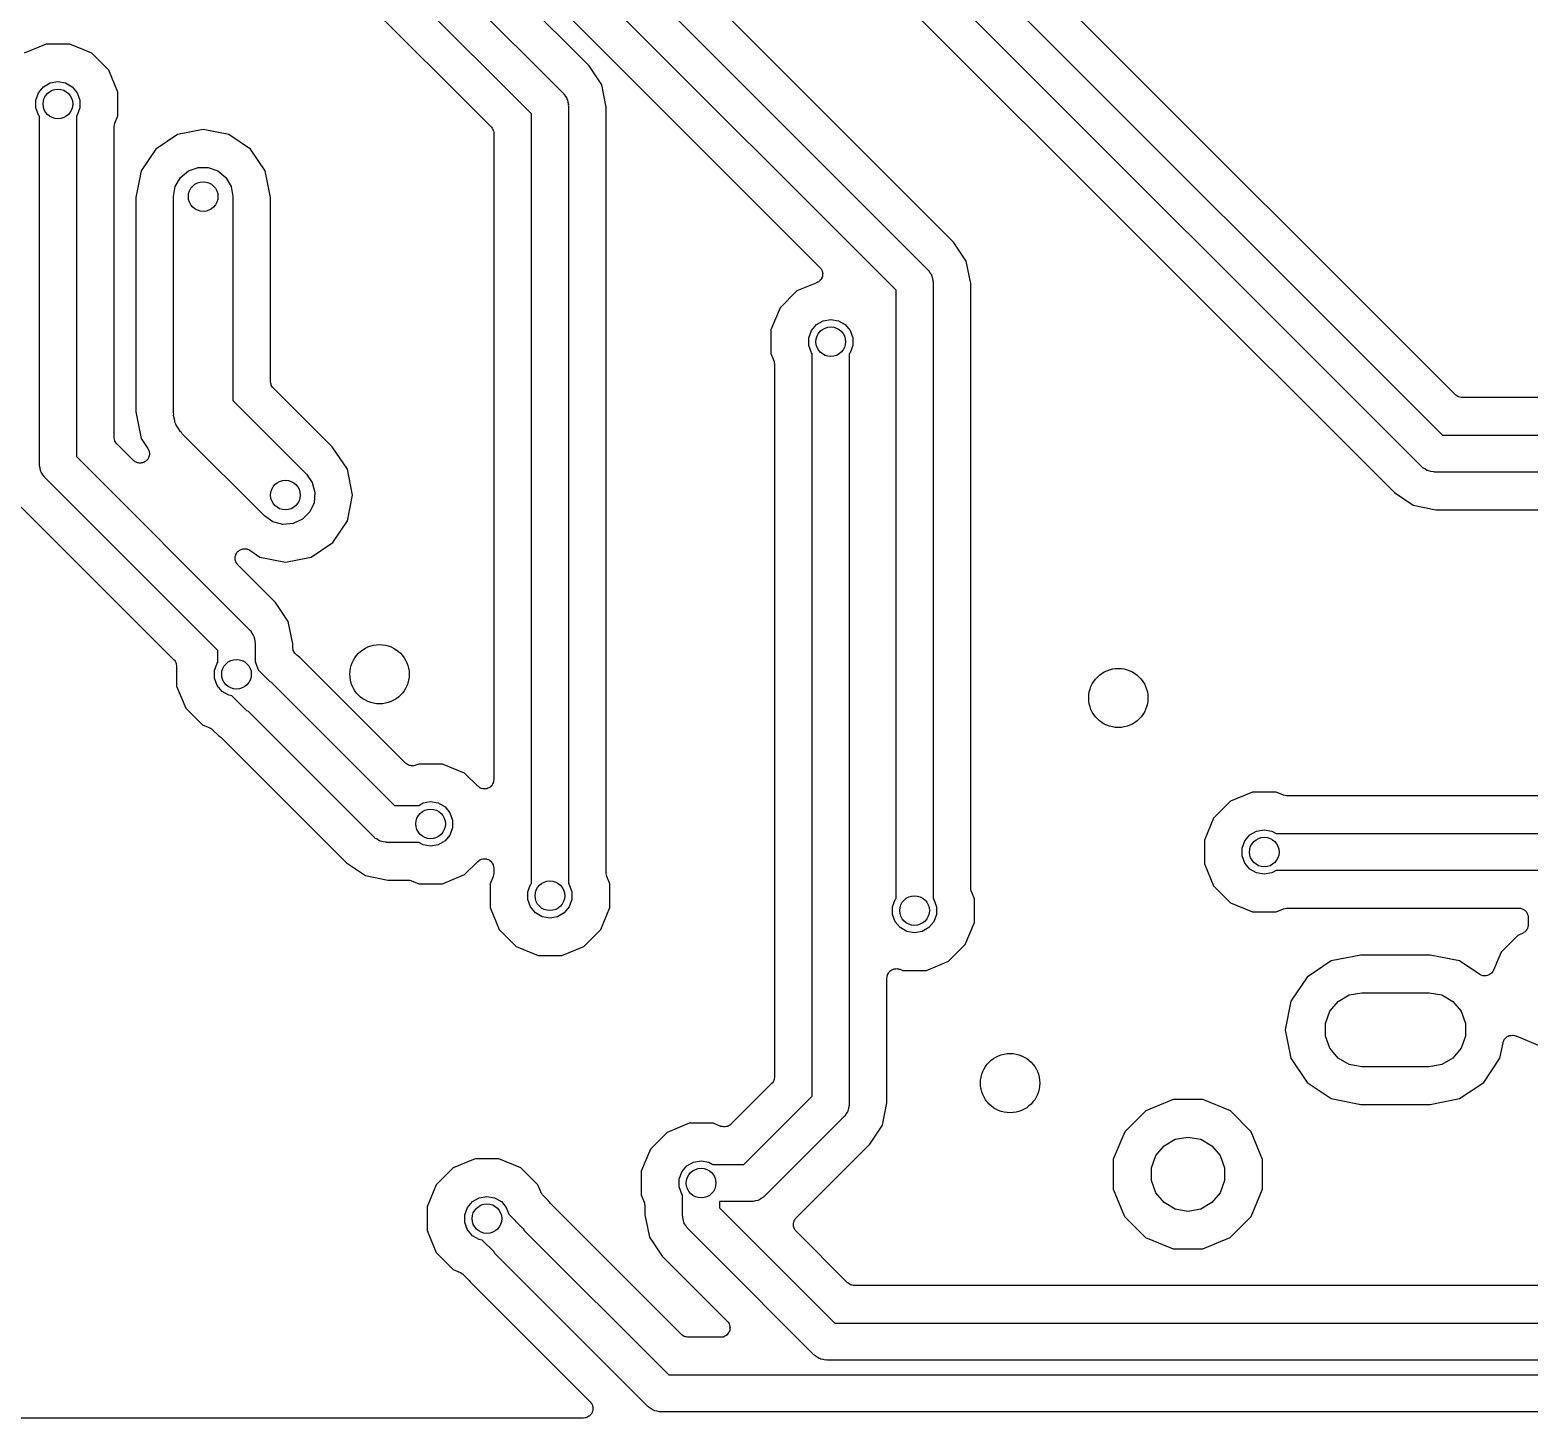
# Model space of a CAD drawing. Extents: x 99 to 248, y -141 to -112.
# Drawn here: x 152.48 to 172.71, y -140.63 to -121.89 of the extents above; entities that cross this region are included whole.
import ezdxf

# ---------------------------------------------------------------- set-up
doc = ezdxf.new("R2010")
doc.units = 0
doc.header["$MEASUREMENT"] = 0
doc.layers.add('BLACK', color=7, linetype='CONTINUOUS')

msp = doc.modelspace()

# ---------------------------------------------------------------- linework, layer by layer
at = {"layer": 'Black'}
for p, q in [((156.47, -119.536), (159.677, -122.743)), ((158.903, -119.43), (164.597, -125.123)), ((163.897, -119.713), (171.544, -127.36)), ((159.25, -123.024), (156.116, -119.89)), ((164.17, -125.404), (158.556, -119.79)), ((171.263, -127.787), (163.616, -120.14)), ((155.956, -120.448), (158.705, -123.197)), ((158.469, -120.421), (163.144, -125.096)), ((160.027, -122.375), (158.258, -120.606)), ((164.947, -124.755), (160.798, -120.606)), ((163.443, -120.685), (170.895, -128.137)), ((171.717, -126.815), (166.602, -121.7)), ((152.7, -122.082), (152.403, -122.205)), ((153.021, -122.082), (152.7, -122.082)), ((153.318, -122.205), (153.021, -122.082)), ((153.545, -122.433), (153.318, -122.205)), ((160.198, -122.631), (160.027, -122.375)), ((152.757, -122.607), (152.86, -122.589)), ((152.86, -122.589), (152.963, -122.607)), ((153.668, -122.73), (153.545, -122.433)), ((152.563, -122.838), (152.599, -122.739)), ((152.599, -122.739), (152.666, -122.659)), ((152.666, -122.659), (152.757, -122.607)), ((152.963, -122.607), (153.054, -122.659)), ((153.054, -122.659), (153.121, -122.739)), ((153.121, -122.739), (153.157, -122.838)), ((153.668, -123.051), (153.668, -122.73)), ((159.677, -122.743), (159.683, -122.752)), ((159.683, -122.752), (159.692, -122.759)), ((159.692, -122.759), (159.708, -122.788)), ((159.708, -122.788), (159.727, -122.814)), ((160.258, -122.933), (160.198, -122.631)), ((152.563, -122.942), (152.563, -122.838)), ((152.599, -123.041), (152.563, -122.942)), ((153.157, -122.942), (153.121, -123.041)), ((153.157, -122.838), (153.157, -122.942)), ((159.727, -122.814), (159.729, -122.825)), ((159.729, -122.825), (159.735, -122.834)), ((159.735, -122.834), (159.741, -122.867)), ((159.741, -122.867), (159.749, -122.898)), ((159.749, -122.898), (159.748, -122.909)), ((159.748, -122.909), (159.75, -122.92)), ((159.75, -122.92), (159.75, -133.417)), ((160.258, -133.273), (160.258, -122.933)), ((152.61, -123.053), (152.599, -123.041)), ((152.61, -127.756), (152.61, -123.053)), ((153.121, -123.041), (153.11, -123.053)), ((153.11, -123.053), (153.11, -127.652)), ((153.618, -123.191), (153.622, -123.172)), ((153.618, -123.194), (153.618, -123.191)), ((153.618, -123.197), (153.618, -123.194)), ((153.618, -127.389), (153.618, -123.197)), ((153.622, -123.172), (153.626, -123.153)), ((153.626, -123.153), (153.627, -123.151)), ((153.627, -123.151), (153.628, -123.148)), ((153.628, -123.148), (153.668, -123.051)), ((158.705, -123.197), (158.708, -123.201)), ((159.25, -133.417), (159.25, -123.024)), ((154.473, -123.303), (154.18, -123.5)), ((154.82, -123.234), (154.473, -123.303)), ((155.167, -123.303), (154.82, -123.234)), ((155.46, -123.5), (155.167, -123.303)), ((158.708, -123.201), (158.712, -123.205)), ((158.712, -123.205), (158.721, -123.219)), ((158.721, -123.219), (158.73, -123.233)), ((158.73, -123.233), (158.732, -123.238)), ((158.732, -123.238), (158.734, -123.243)), ((158.734, -123.243), (158.737, -123.259)), ((158.737, -123.259), (158.742, -123.276)), ((158.742, -123.276), (158.741, -123.281)), ((158.741, -123.281), (158.742, -123.287)), ((158.742, -123.287), (158.742, -132.013)), ((154.18, -123.5), (153.983, -123.793)), ((155.657, -123.793), (155.46, -123.5)), ((153.983, -123.793), (153.912, -124.153)), ((154.514, -123.883), (154.62, -123.794)), ((154.62, -123.794), (154.751, -123.746)), ((154.751, -123.746), (154.889, -123.746)), ((154.889, -123.746), (155.02, -123.794)), ((155.02, -123.794), (155.126, -123.883)), ((155.728, -124.153), (155.657, -123.793)), ((154.42, -124.14), (154.444, -124.003)), ((154.444, -124.003), (154.514, -123.883)), ((155.126, -123.883), (155.196, -124.003)), ((155.196, -124.003), (155.22, -124.14)), ((153.912, -124.153), (153.912, -127.047)), ((154.42, -127.06), (154.42, -124.14)), ((155.22, -124.14), (155.22, -126.894)), ((155.728, -126.631), (155.728, -124.153)), ((165.118, -125.011), (164.947, -124.755)), ((165.178, -125.313), (165.118, -125.011)), ((163.144, -125.096), (163.152, -125.107)), ((163.152, -125.107), (163.161, -125.118)), ((163.161, -125.118), (163.165, -125.125)), ((163.165, -125.125), (163.169, -125.132)), ((163.169, -125.132), (163.173, -125.146)), ((163.177, -125.219), (163.171, -125.231)), ((163.173, -125.146), (163.178, -125.158)), ((163.178, -125.21), (163.177, -125.219)), ((163.178, -125.158), (163.179, -125.167)), ((163.18, -125.202), (163.178, -125.21)), ((163.179, -125.167), (163.181, -125.175)), ((163.181, -125.175), (163.179, -125.189)), ((163.179, -125.189), (163.18, -125.202)), ((164.597, -125.123), (164.603, -125.132)), ((164.603, -125.132), (164.612, -125.139)), ((164.612, -125.139), (164.628, -125.168)), ((164.628, -125.168), (164.647, -125.194)), ((164.647, -125.194), (164.649, -125.205)), ((164.649, -125.205), (164.655, -125.214)), ((164.655, -125.214), (164.661, -125.247)), ((162.833, -125.415), (162.605, -125.642)), ((163.103, -125.303), (162.833, -125.415)), ((163.114, -125.296), (163.103, -125.303)), ((163.127, -125.29), (163.114, -125.296)), ((163.133, -125.284), (163.127, -125.29)), ((163.14, -125.279), (163.133, -125.284)), ((163.148, -125.268), (163.14, -125.279)), ((163.158, -125.259), (163.148, -125.268)), ((163.162, -125.251), (163.158, -125.259)), ((163.167, -125.245), (163.162, -125.251)), ((163.171, -125.231), (163.167, -125.245)), ((164.17, -133.617), (164.17, -125.404)), ((164.661, -125.247), (164.669, -125.278)), ((164.669, -125.278), (164.668, -125.289)), ((164.668, -125.289), (164.67, -125.3)), ((164.67, -125.3), (164.67, -133.617)), ((165.178, -133.473), (165.178, -125.313)), ((162.605, -125.642), (162.482, -125.939)), ((163.096, -125.869), (163.187, -125.817)), ((163.187, -125.817), (163.29, -125.799)), ((163.29, -125.799), (163.393, -125.817)), ((163.393, -125.817), (163.484, -125.869)), ((162.482, -125.939), (162.482, -126.26)), ((162.993, -126.048), (163.029, -125.949)), ((163.029, -125.949), (163.096, -125.869)), ((163.484, -125.869), (163.551, -125.949)), ((163.551, -125.949), (163.587, -126.048)), ((162.993, -126.152), (162.993, -126.048)), ((163.029, -126.251), (162.993, -126.152)), ((163.587, -126.152), (163.551, -126.251)), ((163.587, -126.048), (163.587, -126.152)), ((162.482, -126.26), (162.522, -126.358)), ((162.522, -126.358), (162.523, -126.361)), ((162.523, -126.361), (162.524, -126.363)), ((162.524, -126.363), (162.528, -126.382)), ((162.528, -126.382), (162.532, -126.401)), ((162.532, -126.401), (162.532, -126.404)), ((162.532, -126.404), (162.532, -126.407)), ((162.532, -126.407), (162.532, -136.023)), ((163.04, -126.263), (163.029, -126.251)), ((163.04, -135.11), (163.04, -126.263)), ((163.551, -126.251), (163.54, -126.263)), ((163.54, -126.263), (163.54, -135.11)), ((155.729, -126.637), (155.728, -126.631)), ((155.728, -126.642), (155.729, -126.637)), ((155.733, -126.658), (155.728, -126.642)), ((155.736, -126.675), (155.733, -126.658)), ((155.738, -126.68), (155.736, -126.675)), ((155.74, -126.685), (155.738, -126.68)), ((155.749, -126.699), (155.74, -126.685)), ((155.758, -126.713), (155.749, -126.699)), ((155.762, -126.717), (155.758, -126.713)), ((155.765, -126.721), (155.762, -126.717)), ((156.563, -127.519), (155.765, -126.721)), ((171.721, -126.818), (171.717, -126.815)), ((171.725, -126.822), (171.721, -126.818)), ((171.739, -126.831), (171.725, -126.822)), ((171.753, -126.84), (171.739, -126.831)), ((155.22, -126.894), (156.213, -127.887)), ((171.758, -126.842), (171.753, -126.84)), ((171.763, -126.844), (171.758, -126.842)), ((171.779, -126.847), (171.763, -126.844)), ((171.796, -126.852), (171.779, -126.847)), ((171.801, -126.851), (171.796, -126.852)), ((171.807, -126.852), (171.801, -126.851)), ((196.087, -126.852), (171.807, -126.852)), ((153.912, -127.047), (153.983, -127.407)), ((154.423, -127.077), (154.42, -127.06)), ((154.422, -127.095), (154.423, -127.077)), ((154.435, -127.145), (154.422, -127.095)), ((154.444, -127.197), (154.435, -127.145)), ((154.453, -127.212), (154.444, -127.197)), ((154.457, -127.229), (154.453, -127.212)), ((154.487, -127.272), (154.457, -127.229)), ((153.619, -127.395), (153.618, -127.389)), ((153.618, -127.4), (153.619, -127.395)), ((153.623, -127.416), (153.618, -127.4)), ((153.626, -127.433), (153.623, -127.416)), ((153.628, -127.437), (153.626, -127.433)), ((153.63, -127.443), (153.628, -127.437)), ((153.639, -127.456), (153.63, -127.443)), ((153.983, -127.407), (154.074, -127.542)), ((154.514, -127.317), (154.487, -127.272)), ((154.527, -127.328), (154.514, -127.317)), ((154.537, -127.343), (154.527, -127.328)), ((155.647, -128.453), (154.537, -127.343)), ((171.544, -127.36), (196.1, -127.36)), ((153.648, -127.471), (153.639, -127.456)), ((153.652, -127.474), (153.648, -127.471)), ((153.655, -127.479), (153.652, -127.474)), ((153.878, -127.702), (153.655, -127.479)), ((154.074, -127.542), (154.078, -127.551)), ((154.078, -127.551), (154.083, -127.559)), ((154.083, -127.559), (154.087, -127.571)), ((154.091, -127.645), (154.086, -127.657)), ((154.087, -127.571), (154.092, -127.582)), ((154.092, -127.636), (154.091, -127.645)), ((154.092, -127.582), (154.092, -127.592)), ((154.092, -127.592), (154.095, -127.601)), ((154.094, -127.626), (154.092, -127.636)), ((154.095, -127.601), (154.094, -127.614)), ((154.094, -127.614), (154.094, -127.626)), ((156.767, -127.823), (156.563, -127.519)), ((152.612, -127.767), (152.61, -127.756)), ((152.611, -127.778), (152.612, -127.767)), ((152.619, -127.809), (152.611, -127.778)), ((152.625, -127.841), (152.619, -127.809)), ((152.631, -127.851), (152.625, -127.841)), ((153.11, -127.652), (155.447, -129.989)), ((153.886, -127.708), (153.878, -127.702)), ((153.893, -127.715), (153.886, -127.708)), ((153.904, -127.72), (153.893, -127.715)), ((153.915, -127.727), (153.904, -127.72)), ((153.924, -127.73), (153.915, -127.727)), ((153.933, -127.734), (153.924, -127.73)), ((153.945, -127.736), (153.933, -127.734)), ((153.957, -127.739), (153.945, -127.736)), ((153.967, -127.738), (153.957, -127.739)), ((153.977, -127.739), (153.967, -127.738)), ((153.989, -127.736), (153.977, -127.739)), ((154.001, -127.735), (153.989, -127.736)), ((154.01, -127.731), (154.001, -127.735)), ((154.019, -127.729), (154.01, -127.731)), ((154.03, -127.722), (154.019, -127.729)), ((154.041, -127.716), (154.03, -127.722)), ((154.048, -127.71), (154.041, -127.716)), ((154.056, -127.704), (154.048, -127.71)), ((154.063, -127.694), (154.056, -127.704)), ((154.072, -127.685), (154.063, -127.694)), ((154.076, -127.676), (154.072, -127.685)), ((154.082, -127.669), (154.076, -127.676)), ((154.086, -127.657), (154.082, -127.669)), ((156.836, -128.17), (156.767, -127.823)), ((171.272, -127.793), (171.263, -127.787)), ((171.279, -127.802), (171.272, -127.793)), ((171.308, -127.818), (171.279, -127.802)), ((171.334, -127.837), (171.308, -127.818)), ((171.345, -127.839), (171.334, -127.837)), ((171.354, -127.845), (171.345, -127.839)), ((171.387, -127.851), (171.354, -127.845)), ((152.633, -127.861), (152.631, -127.851)), ((152.652, -127.888), (152.633, -127.861)), ((152.668, -127.916), (152.652, -127.888)), ((152.677, -127.924), (152.668, -127.916)), ((152.683, -127.933), (152.677, -127.924)), ((155.02, -130.269), (152.683, -127.933)), ((156.213, -127.887), (156.293, -128.001)), ((156.293, -128.001), (156.328, -128.135)), ((171.418, -127.859), (171.387, -127.851)), ((171.429, -127.858), (171.418, -127.859)), ((171.44, -127.86), (171.429, -127.858)), ((195.996, -127.86), (171.44, -127.86)), ((156.328, -128.135), (156.316, -128.274)), ((156.767, -128.517), (156.836, -128.17)), ((170.895, -128.137), (171.151, -128.308)), ((152.333, -128.301), (154.425, -130.393)), ((155.761, -128.533), (155.647, -128.453)), ((156.258, -128.399), (156.159, -128.498)), ((156.316, -128.274), (156.258, -128.399)), ((171.151, -128.308), (171.453, -128.368)), ((171.453, -128.368), (195.733, -128.368)), ((155.895, -128.568), (155.761, -128.533)), ((156.034, -128.556), (155.895, -128.568)), ((156.159, -128.498), (156.034, -128.556)), ((156.57, -128.81), (156.767, -128.517)), ((156.277, -129.007), (156.57, -128.81)), ((155.251, -129.013), (155.254, -129.001)), ((155.252, -129.023), (155.251, -129.013)), ((155.251, -129.033), (155.252, -129.023)), ((155.254, -129.045), (155.251, -129.033)), ((155.254, -129.001), (155.255, -128.989)), ((155.256, -129.057), (155.254, -129.045)), ((155.255, -128.989), (155.259, -128.98)), ((155.26, -129.066), (155.256, -129.057)), ((155.259, -128.98), (155.261, -128.971)), ((155.261, -128.971), (155.268, -128.96)), ((155.268, -128.96), (155.274, -128.949)), ((155.274, -128.949), (155.28, -128.942)), ((155.28, -128.942), (155.286, -128.934)), ((155.286, -128.934), (155.296, -128.927)), ((155.296, -128.927), (155.305, -128.918)), ((155.305, -128.918), (155.314, -128.914)), ((155.314, -128.914), (155.321, -128.908)), ((155.321, -128.908), (155.333, -128.904)), ((155.333, -128.904), (155.345, -128.899)), ((155.345, -128.899), (155.354, -128.898)), ((155.354, -128.898), (155.364, -128.896)), ((155.364, -128.896), (155.376, -128.896)), ((155.376, -128.896), (155.389, -128.895)), ((155.389, -128.895), (155.398, -128.898)), ((155.398, -128.898), (155.408, -128.898)), ((155.408, -128.898), (155.419, -128.903)), ((155.419, -128.903), (155.431, -128.907)), ((155.431, -128.907), (155.439, -128.912)), ((155.439, -128.912), (155.448, -128.916)), ((155.448, -128.916), (155.583, -129.007)), ((155.583, -129.007), (155.93, -129.076)), ((155.93, -129.076), (156.277, -129.007)), ((155.263, -129.075), (155.26, -129.066)), ((155.27, -129.086), (155.263, -129.075)), ((155.275, -129.097), (155.27, -129.086)), ((155.282, -129.104), (155.275, -129.097)), ((155.288, -129.112), (155.282, -129.104)), ((155.797, -129.621), (155.288, -129.112)), ((155.968, -129.877), (155.797, -129.621)), ((155.447, -129.989), (155.453, -129.998)), ((155.453, -129.998), (155.462, -130.005)), ((155.462, -130.005), (155.478, -130.033)), ((155.478, -130.033), (155.497, -130.06)), ((155.497, -130.06), (155.499, -130.071)), ((155.499, -130.071), (155.505, -130.08)), ((156.028, -130.178), (155.968, -129.877)), ((155.02, -130.427), (155.02, -130.269)), ((155.505, -130.08), (155.511, -130.112)), ((155.511, -130.112), (155.519, -130.144)), ((155.519, -130.144), (155.518, -130.155)), ((155.518, -130.155), (155.52, -130.166)), ((155.52, -130.166), (155.52, -130.427)), ((156.028, -130.223), (156.028, -130.178)), ((156.029, -130.229), (156.028, -130.223)), ((156.028, -130.234), (156.029, -130.229)), ((156.033, -130.251), (156.028, -130.234)), ((156.036, -130.267), (156.033, -130.251)), ((156.038, -130.272), (156.036, -130.267)), ((156.04, -130.277), (156.038, -130.272)), ((156.049, -130.291), (156.04, -130.277)), ((154.425, -130.393), (154.428, -130.397)), ((154.428, -130.397), (154.432, -130.401)), ((154.432, -130.401), (154.441, -130.415)), ((154.441, -130.415), (154.45, -130.429)), ((154.45, -130.429), (154.452, -130.434)), ((154.452, -130.434), (154.454, -130.439)), ((154.454, -130.439), (154.457, -130.455)), ((154.457, -130.455), (154.462, -130.471)), ((154.462, -130.471), (154.461, -130.477)), ((154.461, -130.477), (154.462, -130.483)), ((154.973, -130.538), (155.009, -130.439)), ((155.009, -130.439), (155.02, -130.427)), ((155.52, -130.427), (155.531, -130.439)), ((155.531, -130.439), (155.564, -130.53)), ((156.058, -130.305), (156.049, -130.291)), ((156.062, -130.309), (156.058, -130.305)), ((156.065, -130.313), (156.062, -130.309)), ((156.086, -130.334), (156.065, -130.313)), ((156.096, -130.341), (156.086, -130.334)), ((156.105, -130.35), (156.096, -130.341)), ((156.125, -130.363), (156.105, -130.35)), ((156.81, -131.048), (156.125, -130.363)), ((154.462, -130.483), (154.462, -130.75)), ((154.973, -130.642), (154.973, -130.538)), ((155.009, -130.741), (154.973, -130.642)), ((155.564, -130.53), (155.72, -130.687)), ((154.462, -130.75), (154.585, -131.047)), ((155.076, -130.821), (155.009, -130.741)), ((155.167, -130.873), (155.076, -130.821)), ((155.206, -130.88), (155.167, -130.873)), ((155.393, -131.067), (155.206, -130.88)), ((155.72, -130.687), (155.741, -130.698)), ((155.741, -130.698), (155.748, -130.707)), ((155.748, -130.707), (155.757, -130.713)), ((155.757, -130.713), (157.404, -132.36)), ((154.585, -131.047), (154.812, -131.275)), ((155.402, -131.073), (155.393, -131.067)), ((155.409, -131.082), (155.402, -131.073)), ((155.43, -131.093), (155.409, -131.082)), ((156.813, -131.051), (156.81, -131.048)), ((156.814, -131.052), (156.813, -131.051)), ((157.552, -131.79), (156.814, -131.052)), ((154.812, -131.275), (154.91, -131.315)), ((157.123, -132.787), (155.43, -131.093)), ((154.91, -131.315), (154.912, -131.317)), ((154.912, -131.317), (154.915, -131.317)), ((154.915, -131.317), (154.931, -131.329)), ((154.931, -131.329), (154.947, -131.339)), ((154.947, -131.339), (154.949, -131.341)), ((154.949, -131.341), (154.951, -131.343)), ((154.951, -131.343), (155.025, -131.417)), ((155.025, -131.417), (155.045, -131.43)), ((155.045, -131.43), (155.054, -131.439)), ((155.054, -131.439), (155.064, -131.446)), ((155.064, -131.446), (156.755, -133.137)), ((157.559, -131.795), (157.552, -131.79)), ((157.565, -131.801), (157.559, -131.795)), ((157.577, -131.808), (157.565, -131.801)), ((157.589, -131.816), (157.577, -131.808)), ((157.597, -131.818), (157.589, -131.816)), ((157.604, -131.822), (157.597, -131.818)), ((157.618, -131.824), (157.604, -131.822)), ((157.631, -131.827), (157.618, -131.824)), ((157.639, -131.826), (157.631, -131.827)), ((157.648, -131.828), (157.639, -131.826)), ((157.661, -131.825), (157.648, -131.828)), ((157.675, -131.823), (157.661, -131.825)), ((157.683, -131.82), (157.675, -131.823)), ((157.691, -131.818), (157.683, -131.82)), ((157.73, -131.802), (157.691, -131.818)), ((158.051, -131.802), (157.73, -131.802)), ((158.348, -131.925), (158.051, -131.802)), ((158.525, -132.103), (158.348, -131.925)), ((158.712, -132.094), (158.7, -132.105)), ((158.715, -132.09), (158.712, -132.094)), ((158.719, -132.086), (158.715, -132.09)), ((158.726, -132.071), (158.719, -132.086)), ((158.734, -132.056), (158.726, -132.071)), ((158.735, -132.051), (158.734, -132.056)), ((158.738, -132.046), (158.735, -132.051)), ((158.739, -132.029), (158.738, -132.046)), ((158.742, -132.013), (158.739, -132.029)), ((158.539, -132.112), (158.525, -132.103)), ((158.552, -132.123), (158.539, -132.112)), ((158.557, -132.125), (158.552, -132.123)), ((158.561, -132.128), (158.557, -132.125)), ((158.577, -132.132), (158.561, -132.128)), ((158.593, -132.138), (158.577, -132.132)), ((158.598, -132.138), (158.593, -132.138)), ((158.604, -132.139), (158.598, -132.138)), ((158.62, -132.138), (158.604, -132.139)), ((158.637, -132.138), (158.62, -132.138)), ((158.642, -132.136), (158.637, -132.138)), ((158.648, -132.136), (158.642, -132.136)), ((158.663, -132.129), (158.648, -132.136)), ((158.678, -132.123), (158.663, -132.129)), ((158.683, -132.119), (158.678, -132.123)), ((158.688, -132.117), (158.683, -132.119)), ((158.7, -132.105), (158.688, -132.117)), ((168.98, -132.182), (168.683, -132.305)), ((169.301, -132.182), (168.98, -132.182)), ((169.398, -132.222), (169.301, -132.182)), ((169.401, -132.223), (169.398, -132.222)), ((169.403, -132.224), (169.401, -132.223)), ((169.422, -132.228), (169.403, -132.224)), ((169.441, -132.232), (169.422, -132.228)), ((169.444, -132.232), (169.441, -132.232)), ((169.447, -132.232), (169.444, -132.232)), ((194.514, -132.232), (169.447, -132.232)), ((157.404, -132.36), (157.73, -132.36)), ((157.73, -132.36), (157.787, -132.327)), ((157.787, -132.327), (157.89, -132.309)), ((157.89, -132.309), (157.993, -132.327)), ((157.993, -132.327), (158.084, -132.379)), ((158.084, -132.379), (158.151, -132.459)), ((158.151, -132.459), (158.187, -132.558)), ((168.683, -132.305), (168.455, -132.532)), ((158.187, -132.662), (158.151, -132.761)), ((158.187, -132.558), (158.187, -132.662)), ((168.455, -132.532), (168.332, -132.829)), ((169.037, -132.707), (169.14, -132.689)), ((169.14, -132.689), (169.243, -132.707)), ((157.132, -132.793), (157.123, -132.787)), ((157.139, -132.802), (157.132, -132.793)), ((157.168, -132.818), (157.139, -132.802)), ((157.194, -132.837), (157.168, -132.818)), ((157.205, -132.839), (157.194, -132.837)), ((157.214, -132.845), (157.205, -132.839)), ((157.247, -132.851), (157.214, -132.845)), ((157.278, -132.859), (157.247, -132.851)), ((157.289, -132.858), (157.278, -132.859)), ((157.3, -132.86), (157.289, -132.858)), ((157.73, -132.86), (157.3, -132.86)), ((157.787, -132.893), (157.73, -132.86)), ((157.89, -132.911), (157.787, -132.893)), ((157.993, -132.893), (157.89, -132.911)), ((158.084, -132.841), (157.993, -132.893)), ((158.151, -132.761), (158.084, -132.841)), ((168.332, -132.829), (168.332, -133.15)), ((168.843, -132.938), (168.879, -132.839)), ((168.879, -132.839), (168.946, -132.759)), ((168.946, -132.759), (169.037, -132.707)), ((169.243, -132.707), (169.3, -132.74)), ((169.3, -132.74), (194.754, -132.74)), ((158.525, -133.118), (158.539, -133.108)), ((158.539, -133.108), (158.552, -133.097)), ((158.552, -133.097), (158.557, -133.095)), ((158.557, -133.095), (158.561, -133.092)), ((158.561, -133.092), (158.577, -133.088)), ((158.577, -133.088), (158.593, -133.082)), ((158.593, -133.082), (158.599, -133.082)), ((158.599, -133.082), (158.604, -133.081)), ((158.604, -133.081), (158.621, -133.082)), ((158.621, -133.082), (158.637, -133.082)), ((158.637, -133.082), (158.642, -133.084)), ((158.642, -133.084), (158.648, -133.085)), ((158.648, -133.085), (158.663, -133.092)), ((158.663, -133.092), (158.678, -133.097)), ((158.678, -133.097), (158.683, -133.101)), ((158.683, -133.101), (158.688, -133.103)), ((158.688, -133.103), (158.7, -133.115)), ((168.843, -133.042), (168.843, -132.938)), ((168.879, -133.141), (168.843, -133.042)), ((156.755, -133.137), (156.902, -133.235)), ((156.902, -133.235), (157.011, -133.308)), ((157.011, -133.308), (157.313, -133.368)), ((158.05, -133.418), (158.347, -133.295)), ((158.347, -133.295), (158.525, -133.118)), ((158.7, -133.115), (158.712, -133.126)), ((158.712, -133.126), (158.715, -133.131)), ((158.715, -133.131), (158.719, -133.135)), ((158.719, -133.135), (158.726, -133.15)), ((158.726, -133.15), (158.734, -133.164)), ((158.734, -133.164), (158.735, -133.17)), ((158.738, -133.298), (158.734, -133.317)), ((158.735, -133.17), (158.738, -133.175)), ((158.738, -133.175), (158.739, -133.191)), ((158.742, -133.279), (158.738, -133.298)), ((158.739, -133.191), (158.742, -133.207)), ((158.742, -133.207), (158.742, -133.273)), ((158.742, -133.273), (158.742, -133.276)), ((158.742, -133.276), (158.742, -133.279)), ((160.258, -133.276), (160.258, -133.273)), ((160.258, -133.279), (160.258, -133.276)), ((160.262, -133.298), (160.258, -133.279)), ((160.266, -133.317), (160.262, -133.298)), ((168.332, -133.15), (168.455, -133.447)), ((168.946, -133.221), (168.879, -133.141)), ((169.037, -133.273), (168.946, -133.221)), ((169.14, -133.291), (169.037, -133.273)), ((169.243, -133.273), (169.14, -133.291)), ((169.3, -133.24), (169.243, -133.273)), ((194.92, -133.24), (169.3, -133.24)), ((157.313, -133.368), (157.583, -133.368)), ((157.583, -133.368), (157.586, -133.368)), ((157.586, -133.368), (157.589, -133.368)), ((157.589, -133.368), (157.608, -133.372)), ((157.608, -133.372), (157.627, -133.376)), ((157.627, -133.376), (157.629, -133.377)), ((157.629, -133.377), (157.632, -133.378)), ((157.632, -133.378), (157.729, -133.418)), ((157.729, -133.418), (158.05, -133.418)), ((158.732, -133.322), (158.692, -133.419)), ((158.692, -133.419), (158.692, -133.74)), ((158.733, -133.319), (158.732, -133.322)), ((158.734, -133.317), (158.733, -133.319)), ((159.203, -133.528), (159.239, -133.429)), ((159.239, -133.429), (159.25, -133.417)), ((159.75, -133.417), (159.761, -133.429)), ((159.761, -133.429), (159.797, -133.528)), ((160.267, -133.319), (160.266, -133.317)), ((160.268, -133.322), (160.267, -133.319)), ((160.308, -133.42), (160.268, -133.322)), ((160.308, -133.741), (160.308, -133.42)), ((165.178, -133.476), (165.178, -133.473)), ((165.178, -133.479), (165.178, -133.476)), ((165.182, -133.498), (165.178, -133.479)), ((165.186, -133.517), (165.182, -133.498)), ((168.455, -133.447), (168.682, -133.675)), ((159.203, -133.632), (159.203, -133.528)), ((159.239, -133.731), (159.203, -133.632)), ((159.797, -133.632), (159.761, -133.731)), ((159.797, -133.528), (159.797, -133.632)), ((164.123, -133.728), (164.159, -133.629)), ((164.159, -133.629), (164.17, -133.617)), ((164.67, -133.617), (164.681, -133.629)), ((164.681, -133.629), (164.717, -133.728)), ((165.187, -133.519), (165.186, -133.517)), ((165.188, -133.522), (165.187, -133.519)), ((165.228, -133.62), (165.188, -133.522)), ((165.228, -133.941), (165.228, -133.62)), ((168.682, -133.675), (168.979, -133.798)), ((158.692, -133.74), (158.815, -134.037)), ((159.306, -133.811), (159.239, -133.731)), ((159.397, -133.863), (159.306, -133.811)), ((159.5, -133.881), (159.397, -133.863)), ((159.603, -133.863), (159.5, -133.881)), ((159.694, -133.811), (159.603, -133.863)), ((159.761, -133.731), (159.694, -133.811)), ((160.185, -134.038), (160.308, -133.741)), ((164.123, -133.832), (164.123, -133.728)), ((164.159, -133.931), (164.123, -133.832)), ((164.717, -133.832), (164.681, -133.931)), ((164.717, -133.728), (164.717, -133.832)), ((168.979, -133.798), (169.3, -133.798)), ((169.3, -133.798), (169.398, -133.758)), ((169.398, -133.758), (169.401, -133.757)), ((169.401, -133.757), (169.403, -133.756)), ((169.403, -133.756), (169.422, -133.752)), ((169.422, -133.752), (169.441, -133.748)), ((169.441, -133.748), (169.444, -133.748)), ((169.444, -133.748), (169.447, -133.748)), ((169.447, -133.748), (172.575, -133.748)), ((172.575, -133.748), (172.586, -133.75)), ((172.586, -133.75), (172.597, -133.75)), ((172.597, -133.75), (172.608, -133.754)), ((172.608, -133.754), (172.618, -133.756)), ((172.618, -133.756), (172.628, -133.761)), ((172.628, -133.761), (172.639, -133.765)), ((172.639, -133.765), (172.647, -133.772)), ((172.647, -133.772), (172.657, -133.778)), ((172.657, -133.778), (172.664, -133.786)), ((172.664, -133.786), (172.672, -133.793)), ((172.672, -133.793), (172.678, -133.803)), ((172.678, -133.803), (172.685, -133.811)), ((172.685, -133.811), (172.689, -133.822)), ((172.689, -133.822), (172.694, -133.832)), ((172.694, -133.832), (172.696, -133.843)), ((172.696, -133.843), (172.7, -133.853)), ((172.7, -133.853), (172.7, -133.864)), ((172.7, -133.864), (172.702, -133.875)), ((172.702, -133.875), (172.702, -133.972)), ((158.815, -134.037), (159.042, -134.265)), ((159.957, -134.265), (160.185, -134.038)), ((164.226, -134.011), (164.159, -133.931)), ((164.317, -134.063), (164.226, -134.011)), ((164.42, -134.081), (164.317, -134.063)), ((164.523, -134.063), (164.42, -134.081)), ((164.614, -134.011), (164.523, -134.063)), ((164.681, -133.931), (164.614, -134.011)), ((165.105, -134.238), (165.228, -133.941)), ((172.563, -134.115), (172.335, -134.342)), ((172.623, -134.09), (172.563, -134.115)), ((172.63, -134.085), (172.623, -134.09)), ((172.638, -134.082), (172.63, -134.085)), ((172.649, -134.073), (172.638, -134.082)), ((172.661, -134.066), (172.649, -134.073)), ((172.666, -134.059), (172.661, -134.066)), ((172.672, -134.054), (172.666, -134.059)), ((172.679, -134.042), (172.672, -134.054)), ((172.688, -134.031), (172.679, -134.042)), ((172.69, -134.023), (172.688, -134.031)), ((172.694, -134.016), (172.69, -134.023)), ((172.697, -134.002), (172.694, -134.016)), ((172.701, -133.989), (172.697, -134.002)), ((172.702, -133.972), (172.7, -133.981)), ((172.7, -133.981), (172.701, -133.989)), ((159.042, -134.265), (159.339, -134.388)), ((159.66, -134.388), (159.957, -134.265)), ((164.877, -134.465), (165.105, -134.238)), ((159.339, -134.388), (159.66, -134.388)), ((164.58, -134.588), (164.877, -134.465)), ((170.044, -134.461), (169.718, -134.679)), ((170.441, -134.382), (170.044, -134.461)), ((171.379, -134.382), (170.441, -134.382)), ((171.776, -134.461), (171.379, -134.382)), ((172.047, -134.642), (171.776, -134.461)), ((172.335, -134.342), (172.234, -134.585)), ((164.048, -134.691), (164.05, -134.677)), ((164.048, -136.377), (164.048, -134.691)), ((164.05, -134.677), (164.051, -134.663)), ((164.051, -134.663), (164.054, -134.655)), ((164.054, -134.655), (164.056, -134.647)), ((164.056, -134.647), (164.063, -134.635)), ((164.063, -134.635), (164.068, -134.622)), ((164.068, -134.622), (164.074, -134.616)), ((164.074, -134.616), (164.078, -134.609)), ((164.078, -134.609), (164.088, -134.6)), ((164.088, -134.6), (164.098, -134.59)), ((164.098, -134.59), (164.105, -134.586)), ((164.105, -134.586), (164.112, -134.581)), ((164.112, -134.581), (164.125, -134.576)), ((164.125, -134.576), (164.137, -134.57)), ((164.137, -134.57), (164.145, -134.568)), ((164.145, -134.568), (164.153, -134.566)), ((164.153, -134.566), (164.167, -134.566)), ((164.167, -134.566), (164.181, -134.564)), ((164.181, -134.564), (164.189, -134.566)), ((164.189, -134.566), (164.197, -134.566)), ((164.197, -134.566), (164.21, -134.57)), ((164.21, -134.57), (164.224, -134.573)), ((164.224, -134.573), (164.259, -134.588)), ((164.259, -134.588), (164.58, -134.588)), ((169.718, -134.679), (169.5, -135.005)), ((172.048, -134.642), (172.047, -134.642)), ((172.049, -134.643), (172.048, -134.642)), ((172.068, -134.651), (172.049, -134.643)), ((172.087, -134.66), (172.068, -134.651)), ((172.088, -134.66), (172.087, -134.66)), ((172.089, -134.66), (172.088, -134.66)), ((172.11, -134.661), (172.089, -134.66)), ((172.131, -134.663), (172.11, -134.661)), ((172.132, -134.662), (172.131, -134.663)), ((172.134, -134.662), (172.132, -134.662)), ((172.153, -134.656), (172.134, -134.662)), ((172.173, -134.65), (172.153, -134.656)), ((172.174, -134.649), (172.173, -134.65)), ((172.176, -134.649), (172.174, -134.649)), ((172.192, -134.636), (172.176, -134.649)), ((172.209, -134.624), (172.192, -134.636)), ((172.21, -134.623), (172.209, -134.624)), ((172.211, -134.622), (172.21, -134.623)), ((172.222, -134.605), (172.211, -134.622)), ((172.233, -134.587), (172.222, -134.605)), ((172.234, -134.586), (172.233, -134.587)), ((172.234, -134.585), (172.234, -134.586)), ((170.135, -135.007), (170.285, -134.92)), ((170.285, -134.92), (170.456, -134.89)), ((170.456, -134.89), (171.364, -134.89)), ((171.364, -134.89), (171.535, -134.92)), ((171.535, -134.92), (171.685, -135.007)), ((163.04, -136.286), (163.04, -135.11)), ((163.54, -135.11), (163.54, -136.39)), ((169.5, -135.005), (169.423, -135.39)), ((170.023, -135.14), (170.135, -135.007)), ((171.685, -135.007), (171.797, -135.14)), ((169.964, -135.303), (170.023, -135.14)), ((169.964, -135.477), (169.964, -135.303)), ((171.797, -135.14), (171.856, -135.303)), ((171.856, -135.303), (171.856, -135.477)), ((169.423, -135.39), (169.5, -135.775)), ((170.023, -135.64), (169.964, -135.477)), ((171.856, -135.477), (171.797, -135.64)), ((172.371, -135.54), (172.378, -135.523)), ((172.378, -135.523), (172.381, -135.52)), ((172.381, -135.52), (172.382, -135.516)), ((172.382, -135.516), (172.395, -135.503)), ((172.395, -135.503), (172.407, -135.49)), ((172.407, -135.49), (172.411, -135.488)), ((172.411, -135.488), (172.414, -135.485)), ((172.414, -135.485), (172.43, -135.477)), ((172.43, -135.477), (172.446, -135.469)), ((172.446, -135.469), (172.45, -135.468)), ((172.45, -135.468), (172.454, -135.466)), ((172.454, -135.466), (172.472, -135.465)), ((172.472, -135.465), (172.489, -135.462)), ((172.489, -135.462), (172.493, -135.463)), ((172.493, -135.463), (172.498, -135.462)), ((172.498, -135.462), (172.515, -135.467)), ((172.515, -135.467), (172.532, -135.471)), ((172.532, -135.471), (172.536, -135.473)), ((172.536, -135.473), (172.54, -135.474)), ((172.54, -135.474), (172.546, -135.478)), ((172.546, -135.478), (172.859, -135.608)), ((170.135, -135.773), (170.023, -135.64)), ((171.797, -135.64), (171.685, -135.773)), ((172.32, -135.775), (172.362, -135.564)), ((172.362, -135.564), (172.363, -135.56)), ((172.363, -135.56), (172.364, -135.556)), ((172.364, -135.556), (172.371, -135.54)), ((169.5, -135.775), (169.718, -136.101)), ((170.285, -135.86), (170.135, -135.773)), ((170.456, -135.89), (170.285, -135.86)), ((171.364, -135.89), (170.456, -135.89)), ((171.535, -135.86), (171.364, -135.89)), ((171.685, -135.773), (171.535, -135.86)), ((172.102, -136.101), (172.32, -135.775)), ((162.495, -136.113), (161.943, -136.665)), ((162.498, -136.109), (162.495, -136.113)), ((162.502, -136.105), (162.498, -136.109)), ((162.511, -136.091), (162.502, -136.105)), ((162.52, -136.077), (162.511, -136.091)), ((162.522, -136.072), (162.52, -136.077)), ((162.524, -136.067), (162.522, -136.072)), ((162.527, -136.051), (162.524, -136.067)), ((162.532, -136.034), (162.527, -136.051)), ((162.532, -136.023), (162.531, -136.029)), ((162.531, -136.029), (162.532, -136.034)), ((169.718, -136.101), (170.044, -136.319)), ((171.776, -136.319), (172.102, -136.101)), ((162.116, -137.21), (163.04, -136.286)), ((167.91, -136.332), (167.54, -136.485)), ((168.311, -136.332), (167.91, -136.332)), ((168.682, -136.486), (168.311, -136.332)), ((170.044, -136.319), (170.441, -136.398)), ((171.379, -136.398), (171.776, -136.319)), ((163.498, -136.522), (163.482, -136.551)), ((163.517, -136.496), (163.498, -136.522)), ((163.519, -136.485), (163.517, -136.496)), ((163.525, -136.476), (163.519, -136.485)), ((163.531, -136.443), (163.525, -136.476)), ((163.539, -136.412), (163.531, -136.443)), ((163.54, -136.39), (163.538, -136.401)), ((163.538, -136.401), (163.539, -136.412)), ((163.988, -136.679), (164.048, -136.377)), ((167.54, -136.485), (167.256, -136.768)), ((168.965, -136.77), (168.682, -136.486)), ((170.441, -136.398), (171.379, -136.398)), ((161.38, -136.652), (161.083, -136.775)), ((161.701, -136.652), (161.38, -136.652)), ((161.798, -136.692), (161.701, -136.652)), ((161.801, -136.693), (161.798, -136.692)), ((161.803, -136.694), (161.801, -136.693)), ((161.82, -136.697), (161.803, -136.694)), ((161.821, -136.698), (161.82, -136.697)), ((161.823, -136.698), (161.821, -136.698)), ((161.841, -136.702), (161.823, -136.698)), ((161.844, -136.702), (161.841, -136.702)), ((161.847, -136.702), (161.844, -136.702)), ((161.853, -136.702), (161.847, -136.702)), ((161.859, -136.701), (161.853, -136.702)), ((161.864, -136.702), (161.859, -136.701)), ((161.881, -136.697), (161.864, -136.702)), ((161.897, -136.694), (161.881, -136.697)), ((161.902, -136.692), (161.897, -136.694)), ((161.907, -136.69), (161.902, -136.692)), ((161.921, -136.681), (161.907, -136.69)), ((161.935, -136.672), (161.921, -136.681)), ((161.939, -136.668), (161.935, -136.672)), ((161.943, -136.665), (161.939, -136.668)), ((163.467, -136.567), (162.397, -137.637)), ((163.473, -136.558), (163.467, -136.567)), ((163.482, -136.551), (163.473, -136.558)), ((163.817, -136.935), (163.988, -136.679)), ((161.083, -136.775), (160.855, -137.002)), ((163.277, -137.475), (163.817, -136.935)), ((167.256, -136.768), (167.102, -137.139)), ((167.787, -136.956), (167.938, -136.868)), ((167.938, -136.868), (168.11, -136.838)), ((168.11, -136.838), (168.282, -136.868)), ((168.282, -136.868), (168.433, -136.956)), ((169.118, -137.14), (168.965, -136.77)), ((158.49, -137.132), (158.193, -137.255)), ((158.811, -137.132), (158.49, -137.132)), ((159.108, -137.255), (158.811, -137.132)), ((160.855, -137.002), (160.732, -137.299)), ((167.102, -137.139), (167.102, -137.54)), ((167.616, -137.253), (167.675, -137.089)), ((167.675, -137.089), (167.787, -136.956)), ((168.433, -136.956), (168.545, -137.089)), ((168.545, -137.089), (168.604, -137.253)), ((169.118, -137.541), (169.118, -137.14)), ((158.193, -137.255), (157.965, -137.482)), ((159.335, -137.483), (159.108, -137.255)), ((160.732, -137.299), (160.732, -137.62)), ((161.243, -137.408), (161.279, -137.309)), ((161.279, -137.309), (161.346, -137.229)), ((161.346, -137.229), (161.437, -137.177)), ((161.437, -137.177), (161.54, -137.159)), ((161.54, -137.159), (161.643, -137.177)), ((161.643, -137.177), (161.7, -137.21)), ((161.7, -137.21), (162.116, -137.21)), ((167.616, -137.427), (167.616, -137.253)), ((168.604, -137.253), (168.604, -137.427)), ((157.965, -137.482), (157.842, -137.779)), ((159.375, -137.58), (159.335, -137.483)), ((161.243, -137.512), (161.243, -137.408)), ((161.279, -137.611), (161.243, -137.512)), ((162.822, -137.93), (163.277, -137.475)), ((163.277, -137.475), (163.277, -137.475)), ((167.102, -137.54), (167.255, -137.91)), ((167.675, -137.591), (167.616, -137.427)), ((168.604, -137.427), (168.545, -137.591)), ((168.964, -137.912), (169.118, -137.541)), ((158.389, -137.789), (158.456, -137.709)), ((158.456, -137.709), (158.547, -137.657)), ((158.547, -137.657), (158.65, -137.639)), ((158.65, -137.639), (158.753, -137.657)), ((158.753, -137.657), (158.844, -137.709)), ((158.844, -137.709), (158.911, -137.789)), ((159.377, -137.582), (159.375, -137.58)), ((159.378, -137.585), (159.377, -137.582)), ((159.389, -137.601), (159.378, -137.585)), ((159.399, -137.617), (159.389, -137.601)), ((159.401, -137.619), (159.399, -137.617)), ((159.403, -137.621), (159.401, -137.619)), ((159.477, -137.695), (159.403, -137.621)), ((159.49, -137.715), (159.477, -137.695)), ((159.499, -137.724), (159.49, -137.715)), ((159.506, -137.734), (159.499, -137.724)), ((161.277, -139.505), (159.506, -137.734)), ((160.732, -137.62), (160.772, -137.718)), ((160.772, -137.718), (160.773, -137.721)), ((160.773, -137.721), (160.774, -137.723)), ((160.774, -137.723), (160.778, -137.742)), ((160.778, -137.742), (160.782, -137.761)), ((160.782, -137.761), (160.782, -137.764)), ((161.29, -137.623), (161.279, -137.611)), ((161.29, -137.9), (161.29, -137.623)), ((162.22, -137.71), (161.79, -137.71)), ((161.79, -137.71), (161.79, -137.796)), ((162.231, -137.708), (162.22, -137.71)), ((162.242, -137.709), (162.231, -137.708)), ((162.273, -137.701), (162.242, -137.709)), ((162.306, -137.695), (162.273, -137.701)), ((162.315, -137.689), (162.306, -137.695)), ((162.326, -137.687), (162.315, -137.689)), ((162.352, -137.668), (162.326, -137.687)), ((162.381, -137.652), (162.352, -137.668)), ((162.388, -137.643), (162.381, -137.652)), ((162.397, -137.637), (162.388, -137.643)), ((167.787, -137.724), (167.675, -137.591)), ((167.938, -137.812), (167.787, -137.724)), ((168.433, -137.724), (168.282, -137.812)), ((168.545, -137.591), (168.433, -137.724)), ((157.842, -137.779), (157.842, -138.1)), ((158.353, -137.888), (158.389, -137.789)), ((158.353, -137.992), (158.353, -137.888)), ((158.911, -137.789), (158.944, -137.88)), ((158.944, -137.88), (159.127, -138.063)), ((160.782, -137.764), (160.782, -137.767)), ((160.782, -137.767), (160.782, -137.887)), ((160.782, -137.887), (160.817, -138.061)), ((161.292, -137.911), (161.29, -137.9)), ((161.291, -137.922), (161.292, -137.911)), ((161.299, -137.953), (161.291, -137.922)), ((161.305, -137.986), (161.299, -137.953)), ((161.79, -137.796), (162.037, -138.043)), ((162.796, -137.966), (162.803, -137.957)), ((162.803, -137.957), (162.808, -137.947)), ((162.808, -137.947), (162.815, -137.939)), ((162.815, -137.939), (162.822, -137.93)), ((167.255, -137.91), (167.538, -138.194)), ((168.11, -137.842), (167.938, -137.812)), ((168.282, -137.812), (168.11, -137.842)), ((168.68, -138.195), (168.964, -137.912)), ((157.842, -138.1), (157.965, -138.397)), ((158.389, -138.091), (158.353, -137.992)), ((158.456, -138.171), (158.389, -138.091)), ((159.127, -138.063), (159.133, -138.072)), ((159.133, -138.072), (159.142, -138.079)), ((159.142, -138.079), (159.153, -138.1)), ((159.153, -138.1), (161.104, -140.05)), ((160.817, -138.061), (160.842, -138.189)), ((161.311, -137.995), (161.305, -137.986)), ((161.313, -138.006), (161.311, -137.995)), ((161.332, -138.032), (161.313, -138.006)), ((161.348, -138.061), (161.332, -138.032)), ((161.357, -138.068), (161.348, -138.061)), ((161.363, -138.077), (161.357, -138.068)), ((161.683, -138.397), (161.363, -138.077)), ((162.037, -138.043), (162.037, -138.043)), ((162.037, -138.043), (163.344, -139.35)), ((162.785, -138.009), (162.788, -137.998)), ((162.786, -138.02), (162.785, -138.009)), ((162.785, -138.031), (162.786, -138.02)), ((162.788, -138.042), (162.785, -138.031)), ((162.788, -137.998), (162.789, -137.987)), ((162.789, -138.053), (162.788, -138.042)), ((162.789, -137.987), (162.794, -137.977)), ((162.794, -138.063), (162.789, -138.053)), ((162.794, -137.977), (162.796, -137.966)), ((162.796, -138.074), (162.794, -138.063)), ((162.803, -138.083), (162.796, -138.074)), ((162.808, -138.093), (162.803, -138.083)), ((162.815, -138.101), (162.808, -138.093)), ((162.822, -138.11), (162.815, -138.101)), ((163.517, -138.805), (162.822, -138.11)), ((158.547, -138.223), (158.456, -138.171)), ((158.586, -138.23), (158.547, -138.223)), ((158.747, -138.39), (158.586, -138.23)), ((160.842, -138.189), (160.932, -138.324)), ((160.932, -138.324), (161.013, -138.445)), ((167.538, -138.194), (167.909, -138.348)), ((167.909, -138.348), (168.31, -138.348)), ((168.31, -138.348), (168.68, -138.195)), ((157.965, -138.397), (158.192, -138.625)), ((158.758, -138.411), (158.747, -138.39)), ((158.767, -138.418), (158.758, -138.411)), ((158.773, -138.427), (158.767, -138.418)), ((160.823, -140.477), (158.773, -138.427)), ((161.013, -138.445), (161.324, -138.756)), ((163.063, -139.777), (161.683, -138.397)), ((161.683, -138.397), (161.683, -138.397)), ((158.192, -138.625), (158.29, -138.665)), ((158.29, -138.665), (158.292, -138.667)), ((158.292, -138.667), (158.295, -138.667)), ((158.295, -138.667), (158.311, -138.679)), ((158.311, -138.679), (158.327, -138.689)), ((158.327, -138.689), (158.329, -138.691)), ((158.329, -138.691), (158.331, -138.693)), ((158.331, -138.693), (158.394, -138.756)), ((158.394, -138.756), (158.401, -138.766)), ((158.401, -138.766), (158.41, -138.775)), ((161.324, -138.756), (161.324, -138.756)), ((161.324, -138.756), (161.893, -139.325)), ((158.41, -138.775), (158.423, -138.795)), ((158.423, -138.795), (160.043, -140.415)), ((163.521, -138.808), (163.517, -138.805)), ((163.525, -138.812), (163.521, -138.808)), ((163.539, -138.821), (163.525, -138.812)), ((163.553, -138.83), (163.539, -138.821)), ((163.558, -138.832), (163.553, -138.83)), ((163.563, -138.834), (163.558, -138.832)), ((163.579, -138.837), (163.563, -138.834)), ((163.596, -138.842), (163.579, -138.837)), ((163.601, -138.841), (163.596, -138.842)), ((163.607, -138.842), (163.601, -138.841)), ((175.067, -138.842), (163.607, -138.842)), ((161.893, -139.325), (161.903, -139.339)), ((161.903, -139.339), (161.913, -139.351)), ((161.913, -139.351), (161.915, -139.357)), ((161.915, -139.357), (161.919, -139.361)), ((161.919, -139.361), (161.923, -139.377)), ((161.923, -139.377), (161.929, -139.393)), ((163.344, -139.35), (193.696, -139.35)), ((161.281, -139.508), (161.277, -139.505)), ((161.285, -139.512), (161.281, -139.508)), ((161.299, -139.521), (161.285, -139.512)), ((161.313, -139.53), (161.299, -139.521)), ((161.318, -139.532), (161.313, -139.53)), ((161.323, -139.534), (161.318, -139.532)), ((161.339, -139.537), (161.323, -139.534)), ((161.356, -139.542), (161.339, -139.537)), ((161.361, -139.541), (161.356, -139.542)), ((161.367, -139.542), (161.361, -139.541)), ((161.803, -139.542), (161.367, -139.542)), ((161.82, -139.539), (161.803, -139.542)), ((161.836, -139.538), (161.82, -139.539)), ((161.841, -139.535), (161.836, -139.538)), ((161.847, -139.534), (161.841, -139.535)), ((161.861, -139.526), (161.847, -139.534)), ((161.876, -139.519), (161.861, -139.526)), ((161.88, -139.515), (161.876, -139.519)), ((161.885, -139.512), (161.88, -139.515)), ((161.896, -139.5), (161.885, -139.512)), ((161.907, -139.488), (161.896, -139.5)), ((161.91, -139.483), (161.907, -139.488)), ((161.913, -139.478), (161.91, -139.483)), ((161.919, -139.463), (161.913, -139.478)), ((161.926, -139.448), (161.919, -139.463)), ((161.927, -139.442), (161.926, -139.448)), ((161.929, -139.437), (161.927, -139.442)), ((161.929, -139.393), (161.929, -139.399)), ((161.929, -139.399), (161.93, -139.404)), ((161.93, -139.404), (161.929, -139.42)), ((161.929, -139.42), (161.929, -139.437)), ((163.072, -139.783), (163.063, -139.777)), ((163.079, -139.792), (163.072, -139.783)), ((163.108, -139.808), (163.079, -139.792)), ((163.134, -139.827), (163.108, -139.808)), ((163.145, -139.829), (163.134, -139.827)), ((163.154, -139.835), (163.145, -139.829)), ((163.187, -139.841), (163.154, -139.835)), ((163.218, -139.849), (163.187, -139.841)), ((163.229, -139.848), (163.218, -139.849)), ((163.24, -139.85), (163.229, -139.848)), ((193.8, -139.85), (163.24, -139.85)), ((161.104, -140.05), (161.46, -140.05)), ((161.46, -140.05), (199.006, -140.05)), ((160.046, -140.59), (160.035, -140.602)), ((160.043, -140.415), (160.053, -140.429)), ((160.057, -140.578), (160.046, -140.59)), ((160.053, -140.429), (160.063, -140.441)), ((160.06, -140.573), (160.057, -140.578)), ((160.063, -140.569), (160.06, -140.573)), ((160.063, -140.441), (160.065, -140.447)), ((160.069, -140.553), (160.063, -140.569)), ((160.065, -140.447), (160.069, -140.451)), ((160.069, -140.451), (160.073, -140.467)), ((160.076, -140.538), (160.069, -140.553)), ((160.073, -140.467), (160.078, -140.483)), ((160.077, -140.532), (160.076, -140.538)), ((160.078, -140.527), (160.077, -140.532)), ((160.078, -140.483), (160.078, -140.489)), ((160.078, -140.489), (160.08, -140.494)), ((160.08, -140.494), (160.078, -140.51)), ((160.078, -140.51), (160.078, -140.527)), ((160.832, -140.483), (160.823, -140.477)), ((160.839, -140.492), (160.832, -140.483)), ((160.868, -140.508), (160.839, -140.492)), ((160.894, -140.527), (160.868, -140.508)), ((160.905, -140.529), (160.894, -140.527)), ((160.914, -140.535), (160.905, -140.529)), ((160.947, -140.541), (160.914, -140.535)), ((160.978, -140.549), (160.947, -140.541)), ((160.989, -140.548), (160.978, -140.549)), ((161, -140.55), (160.989, -140.548)), ((161.46, -140.55), (161, -140.55)), ((199.11, -140.55), (161.46, -140.55)), ((159.953, -140.632), (98.845, -140.632)), ((159.97, -140.629), (159.953, -140.632)), ((159.986, -140.628), (159.97, -140.629)), ((159.991, -140.625), (159.986, -140.628)), ((159.997, -140.624), (159.991, -140.625)), ((160.011, -140.616), (159.997, -140.624)), ((160.026, -140.609), (160.011, -140.616)), ((160.03, -140.605), (160.026, -140.609)), ((160.035, -140.602), (160.03, -140.605))]:
    msp.add_line(p, q, dxfattribs=at)
for centre, radius in [((152.86, -122.89), 0.2), ((154.82, -124.14), 0.2), ((163.29, -126.1), 0.2), ((155.93, -128.17), 0.2), ((157.2, -130.59), 0.4), ((155.27, -130.59), 0.2), ((167.17, -130.91), 0.4), ((157.89, -132.61), 0.2), ((169.14, -132.99), 0.2), ((159.5, -133.58), 0.2), ((164.42, -133.78), 0.2), ((165.71, -136.11), 0.4), ((161.54, -137.46), 0.2), ((158.65, -137.94), 0.2)]:
    msp.add_circle(centre, radius, dxfattribs=at)

doc.saveas('drawing.dxf')
